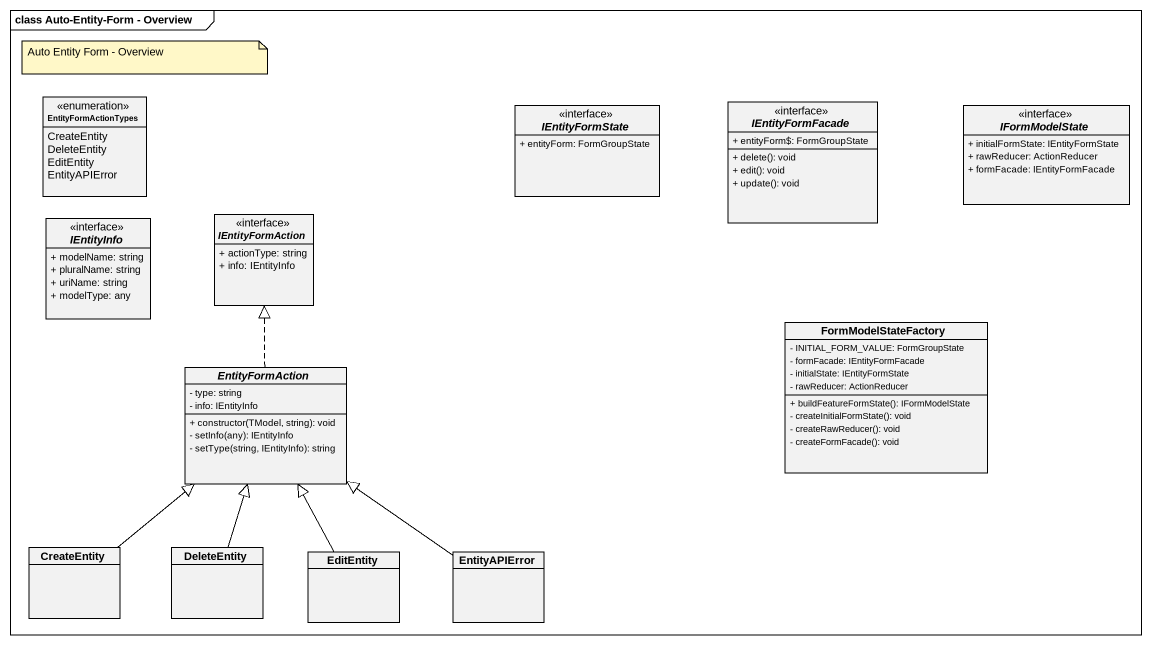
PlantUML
@startuml
mainframe class Auto-Entity-Form - Overview
hide circle
hide empty members
skinparam classAttributeIconSize 0
enum EntityFormActionTypes {
  CreateEntity
  DeleteEntity
  EditEntity
  EntityAPIError
}
interface IEntityFormState {
  + entityForm: FormGroupState
}
interface IEntityFormFacade {
  + entityForm$: FormGroupState
  + delete(): void
  + edit(): void
  + update(): void
}
interface IFormModelState {
  + initialFormState: IEntityFormState
  + rawReducer: ActionReducer
  + formFacade: IEntityFormFacade
}
interface IEntityInfo {
  + modelName: string
  + pluralName: string
  + uriName: string
  + modelType: any
}
interface IEntityFormAction {
  + actionType: string
  + info: IEntityInfo
}
class FormModelStateFactory {
  - INITIAL_FORM_VALUE: FormGroupState
  - formFacade: IEntityFormFacade
  - initialState: IEntityFormState
  - rawReducer: ActionReducer
  + buildFeatureFormState(): IFormModelState
  - createInitialFormState(): void
  - createRawReducer(): void
  - createFormFacade(): void
}
abstract class EntityFormAction {
  - type: string
  - info: IEntityInfo
  + constructor(TModel, string): void
  - setInfo(any): IEntityInfo
  - setType(string, IEntityInfo): string
}
class CreateEntity
class DeleteEntity
class EditEntity
class EntityAPIError
EntityFormAction .up.|> IEntityFormAction
CreateEntity -up-|> EntityFormAction
DeleteEntity -up-|> EntityFormAction
EditEntity -up-|> EntityFormAction
EntityAPIError -up-|> EntityFormAction
note as N1
  Auto Entity Form - Overview
end note
@enduml
